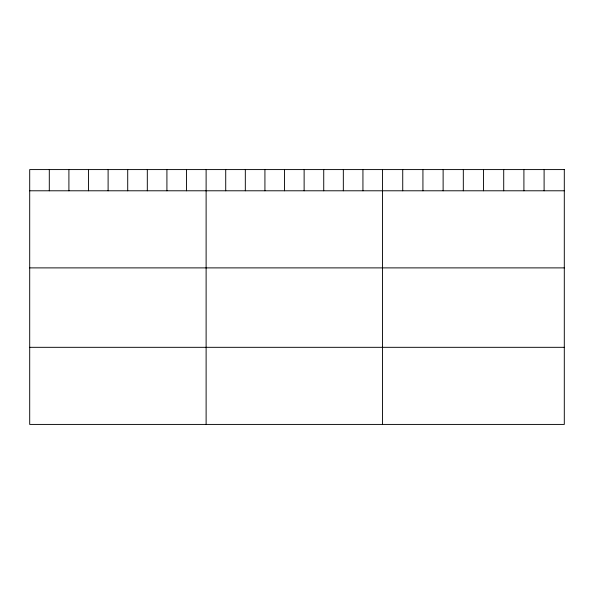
<?xml version="1.0" encoding="UTF-8"?>
<svg xmlns="http://www.w3.org/2000/svg" width="594" height="594" viewBox="0 0 594 594"><rect width="100%" height="100%" fill="white"/><g stroke="black" fill="none" stroke-linecap="round" stroke-linejoin="round"><path stroke-width="0.89" d="M29.7 190.785L564.3 190.785M29.7 267.887L564.3 267.887M29.7 347.319L564.3 347.319M544.104 169.58L544.104 190.785M523.908 169.58L523.908 190.785M503.712 169.58L503.712 190.785M483.516 169.58L483.516 190.785M463.32 169.58L463.32 190.785M443.124 169.58L443.124 190.785M422.928 169.58L422.928 190.785M402.732 169.58L402.732 190.785M382.536 169.58L382.536 424.42M362.934 169.58L362.934 190.785M343.332 169.58L343.332 190.785M323.73 169.58L323.73 190.785M304.128 169.58L304.128 190.785M284.526 169.58L284.526 190.785M264.924 169.58L264.924 190.785M245.322 169.58L245.322 190.785M225.72 169.58L225.72 190.785M206.118 169.58L206.118 424.42M186.516 169.58L186.516 190.785M166.914 169.58L166.914 190.785M147.312 169.58L147.312 190.785M127.71 169.58L127.71 190.785M108.108 169.58L108.108 190.785M88.506 169.58L88.506 190.785M68.904 169.58L68.904 190.785M49.302 169.58L49.302 190.785M564.3 169.58L29.7 169.58L29.7 424.42L564.3 424.42L564.3 169.58"/></g></svg>
